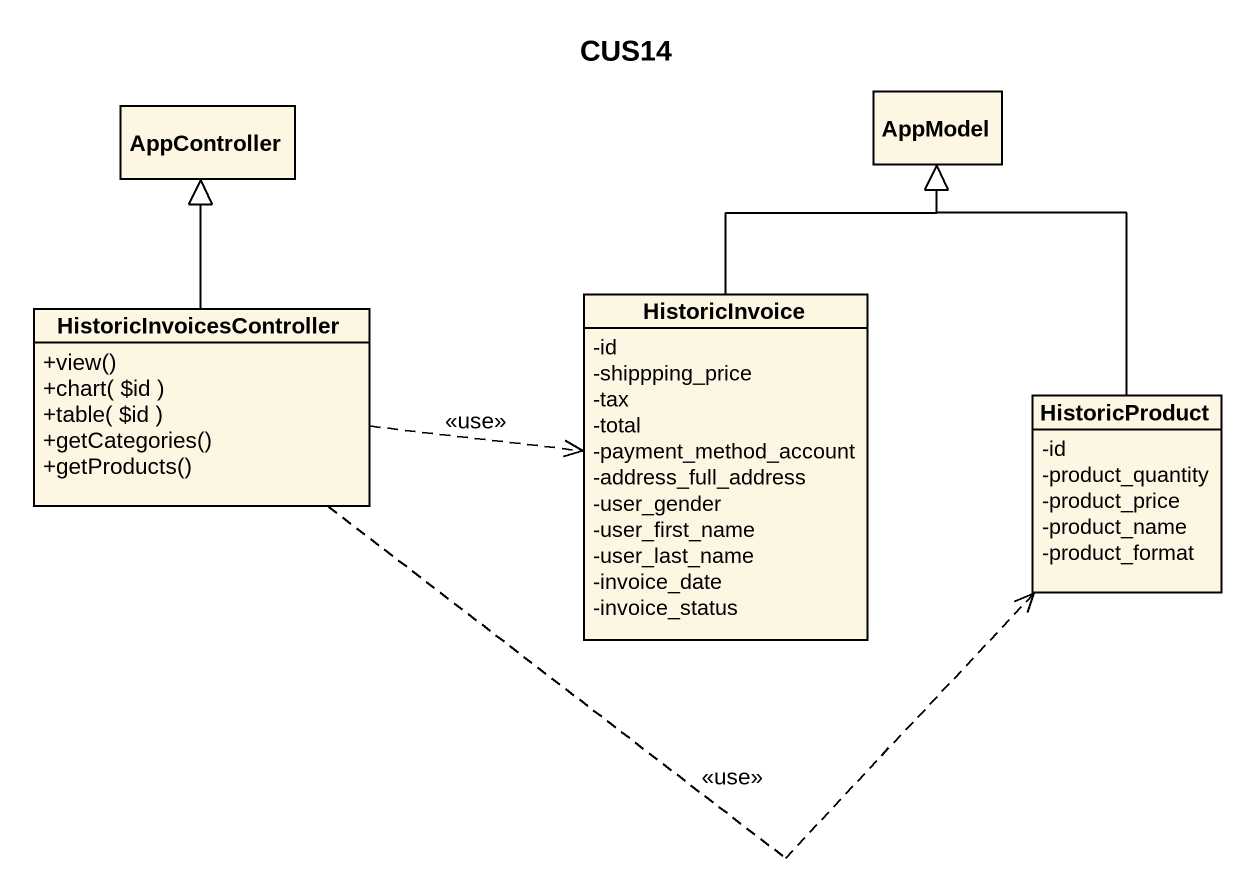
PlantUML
@startuml
title CUS14
hide circle
hide empty members
skinparam classAttributeIconSize 0
class AppController
class AppModel
class HistoricInvoice {
  -id
  -shippping_price
  -tax
  -total
  -payment_method_account
  -address_full_address
  -user_gender
  -user_first_name
  -user_last_name
  -invoice_date
  -invoice_status
}
class HistoricInvoicesController {
  +view()
  +chart( ~$id )
  +table( ~$id )
  +getCategories()
  +getProducts()
}
class HistoricProduct {
  -id
  -product_quantity
  -product_price
  -product_name
  -product_format
}
HistoricInvoice -up-|> AppModel
HistoricInvoicesController -up-|> AppController
HistoricInvoicesController .right.> HistoricInvoice : <<use>>
HistoricInvoicesController .right.> HistoricProduct : <<use>>
HistoricProduct -up-|> AppModel
@enduml
